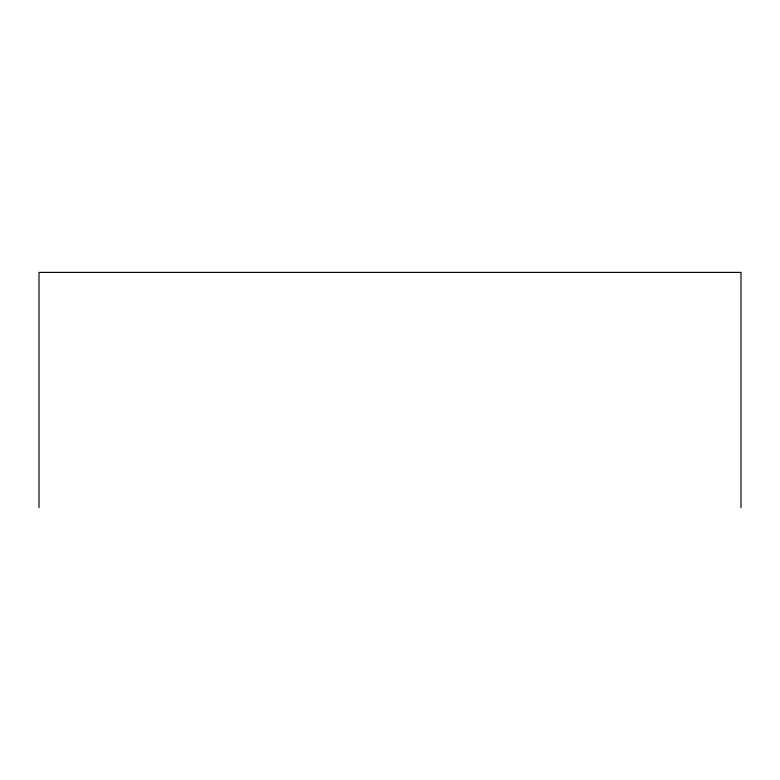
<?xml version="1.0" encoding="UTF-8"?>
<svg xmlns="http://www.w3.org/2000/svg" width="780" height="780" viewBox="0 0 780 780"><rect width="100%" height="100%" fill="white"/><g stroke="black" fill="none" stroke-linecap="round" stroke-linejoin="round"><path stroke-width="1.17" d="M741 507.595L741 272.405L39 272.405L39 507.595"/></g></svg>
